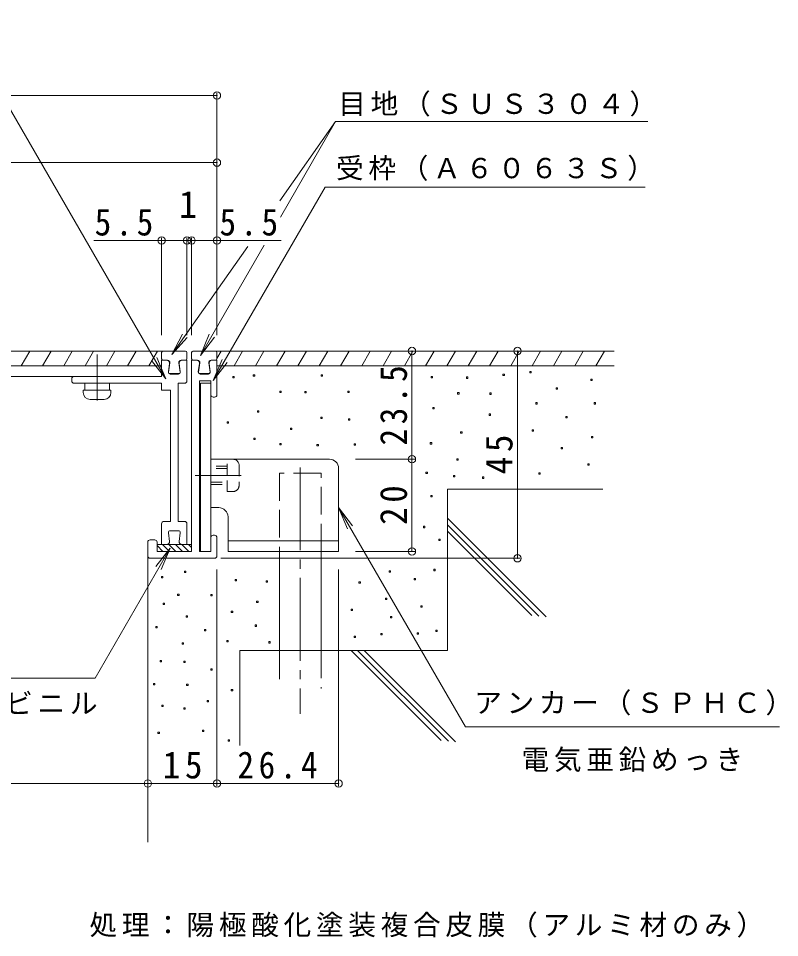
# Model space of a CAD drawing. Units: millimetres, scale not verified. Extents: x -349 to 362, y -274 to 203.
# Drawn here: x 196.4 to 361.6, y -11.2 to 188.3 of the extents above; entities that cross this region are included whole.
import ezdxf
from ezdxf.enums import TextEntityAlignment as Align

# ---------------------------------------------------------------- set-up
doc = ezdxf.new("R2010")
doc.units = ezdxf.units.MM
doc.header["$LTSCALE"] = 2
doc.header["$PDMODE"] = 32
doc.header["$PDSIZE"] = 1.6
for name, pattern in [('CHAIN1', [8, 5, -1, 1, -1]), ('CHAIN2', [12, 9, -1, 1, -1]), ('DASHED1', [1.8, 1.2, -0.6]), ('DASHED3', [4, 3, -1])]:
    doc.linetypes.add(name, pattern=pattern)
for name, color, linetype, lineweight in [('D-0', 7, 'Continuous', 9), ('D-1', 2, 'Continuous', 9), ('D-2', 3, 'Continuous', 9), ('D-4', 7, 'Continuous', 9), ('D-5', 7, 'Continuous', 9), ('D-6', 6, 'Continuous', 5)]:
    doc.layers.add(name, color=color, linetype=linetype, lineweight=lineweight)
doc.styles.add('ＭＳ ゴシック', font='')
doc.styles.get('ＭＳ ゴシック').set_extended_font_data('MS Gothic')

msp = doc.modelspace()

# ---------------------------------------------------------------- linework, layer by layer
at = {"layer": 'D-0'}
for points in [[(242.95, 110.296), (242.95, 110.596), (243.25, 110.596), (243.25, 110.296)], [(247.396, 110.651), (247.396, 110.952), (247.696, 110.952), (247.696, 110.651)], [(262.13, 110.651), (262.13, 110.952), (262.429, 110.952), (262.429, 110.651)], [(285.984, 110.301), (285.984, 110.601), (286.284, 110.601), (286.284, 110.301)], [(293.625, 110.176), (293.625, 110.476), (293.925, 110.476), (293.925, 110.176)], [(301.576, 110.8), (301.576, 111.1), (301.876, 111.1), (301.876, 110.8)], [(307.382, 111.353), (307.382, 111.653), (307.682, 111.653), (307.682, 111.353)], [(320.651, 109.682), (320.651, 109.982), (320.951, 109.982), (320.951, 109.682)], [(313.137, 107.822), (313.137, 108.122), (313.437, 108.122), (313.437, 107.822)], [(253.151, 107.12), (253.151, 107.42), (253.451, 107.42), (253.451, 107.12)], [(258.561, 107.051), (258.561, 107.351), (258.861, 107.351), (258.861, 107.051)], [(267.885, 107.12), (267.885, 107.42), (268.184, 107.42), (268.184, 107.12)], [(291.739, 106.769), (291.739, 107.069), (292.039, 107.069), (292.039, 106.769)], [(298.727, 106.7), (298.727, 107.001), (299.027, 107.001), (299.027, 106.7)], [(286.332, 103.543), (286.332, 103.843), (286.632, 103.843), (286.632, 103.543)], [(308.694, 104.595), (308.694, 104.896), (308.994, 104.896), (308.994, 104.595)], [(321.353, 104.596), (321.353, 104.896), (321.653, 104.896), (321.653, 104.596)], [(248.313, 102.798), (248.313, 103.098), (248.613, 103.098), (248.613, 102.798)], [(298.551, 102.14), (298.551, 102.44), (298.851, 102.44), (298.851, 102.14)], [(315.214, 101.614), (315.214, 101.914), (315.514, 101.914), (315.514, 101.614)], [(241.74, 100.435), (241.74, 100.735), (242.04, 100.735), (242.04, 100.435)], [(262.038, 101.438), (262.038, 101.738), (262.338, 101.738), (262.338, 101.438)], [(268.032, 101.088), (268.032, 101.388), (268.332, 101.388), (268.332, 101.088)], [(255.464, 99.075), (255.464, 99.375), (255.764, 99.375), (255.764, 99.075)], [(292.382, 98.281), (292.382, 98.581), (292.682, 98.581), (292.682, 98.281)], [(307.875, 98.701), (307.875, 99.001), (308.175, 99.001), (308.175, 98.701)], [(247.495, 96.903), (247.495, 97.203), (247.795, 97.203), (247.795, 96.903)], [(253.123, 95.738), (253.123, 96.038), (253.423, 96.038), (253.423, 95.738)], [(261.219, 95.544), (261.219, 95.844), (261.519, 95.844), (261.519, 95.544)], [(269.26, 95.65), (269.26, 95.95), (269.56, 95.95), (269.56, 95.65)], [(285.808, 95.918), (285.808, 96.218), (286.108, 96.218), (286.108, 95.918)], [(320.796, 97.229), (320.796, 97.529), (321.096, 97.529), (321.096, 97.229)], [(314.223, 94.866), (314.223, 95.166), (314.522, 95.166), (314.522, 94.866)], [(291.563, 92.387), (291.563, 92.687), (291.863, 92.687), (291.863, 92.387)], [(284.87, 89.512), (284.87, 89.812), (285.17, 89.812), (285.17, 89.512)], [(319.978, 91.334), (319.978, 91.634), (320.278, 91.634), (320.278, 91.334)], [(290.834, 88.81), (290.834, 89.11), (291.134, 89.11), (291.134, 88.81)], [(297.148, 88.459), (297.148, 88.759), (297.448, 88.759), (297.448, 88.459)], [(309.367, 89.395), (309.367, 89.695), (309.667, 89.695), (309.667, 89.395)], [(285.923, 84.425), (285.923, 84.725), (286.223, 84.725), (286.223, 84.425)], [(284.344, 77.76), (284.344, 78.06), (284.644, 78.06), (284.644, 77.76)], [(287.677, 74.954), (287.677, 75.254), (287.976, 75.254), (287.976, 74.954)], [(232.438, 68.027), (232.438, 68.327), (232.738, 68.327), (232.738, 68.027)], [(276.903, 68.069), (276.903, 68.369), (277.203, 68.369), (277.203, 68.069)], [(286.536, 68.42), (286.536, 68.72), (286.836, 68.72), (286.836, 68.42)], [(227.453, 66.863), (227.453, 67.163), (227.753, 67.163), (227.753, 66.863)], [(243.442, 66.211), (243.442, 66.511), (243.742, 66.511), (243.742, 66.211)], [(250.196, 65.927), (250.196, 66.227), (250.496, 66.227), (250.496, 65.927)], [(270.329, 65.706), (270.329, 66.006), (270.629, 66.006), (270.629, 65.706)], [(282.283, 66.447), (282.283, 66.747), (282.583, 66.747), (282.583, 66.447)], [(230.984, 63.02), (230.984, 63.32), (231.284, 63.32), (231.284, 63.02)], [(238.202, 62.936), (238.202, 63.236), (238.502, 63.236), (238.502, 62.936)], [(276.084, 62.174), (276.084, 62.475), (276.384, 62.475), (276.384, 62.174)], [(227.866, 61.053), (227.866, 61.353), (228.166, 61.353), (228.166, 61.053)], [(248.124, 61.492), (248.124, 61.792), (248.424, 61.792), (248.424, 61.492)], [(268.602, 59.782), (268.602, 60.082), (268.902, 60.082), (268.902, 59.782)], [(283.743, 60.527), (283.743, 60.827), (284.043, 60.827), (284.043, 60.527)], [(232.799, 58.351), (232.799, 58.651), (233.099, 58.651), (233.099, 58.351)], [(242.623, 59.334), (242.623, 59.634), (242.923, 59.634), (242.923, 59.334)], [(277.17, 58.164), (277.17, 58.464), (277.47, 58.464), (277.47, 58.164)], [(226.225, 55.988), (226.225, 56.288), (226.525, 56.288), (226.525, 55.988)], [(247.779, 56.339), (247.779, 56.639), (248.079, 56.639), (248.079, 56.339)], [(236.811, 55.353), (236.811, 55.653), (237.111, 55.653), (237.111, 55.353)], [(269.265, 53.916), (269.265, 54.216), (269.565, 54.216), (269.565, 53.916)], [(275.092, 54.52), (275.092, 54.82), (275.392, 54.82), (275.392, 54.52)], [(282.925, 54.632), (282.925, 54.932), (283.225, 54.932), (283.225, 54.632)], [(287.019, 55.221), (287.019, 55.521), (287.319, 55.521), (287.319, 55.221)], [(231.98, 52.457), (231.98, 52.757), (232.28, 52.757), (232.28, 52.457)], [(241.64, 52.948), (241.64, 53.248), (241.94, 53.248), (241.94, 52.948)], [(250.755, 52.722), (250.755, 53.022), (251.055, 53.022), (251.055, 52.722)], [(227.176, 48.616), (227.176, 48.916), (227.476, 48.916), (227.476, 48.616)], [(232.339, 48.512), (232.339, 48.812), (232.639, 48.812), (232.639, 48.512)], [(238.18, 46.8), (238.18, 47.1), (238.48, 47.1), (238.48, 46.8)], [(225.722, 43.61), (225.722, 43.91), (226.022, 43.91), (226.022, 43.61)], [(232.94, 43.525), (232.94, 43.825), (233.24, 43.825), (233.24, 43.525)], [(242.625, 42.307), (242.625, 42.607), (242.925, 42.607), (242.925, 42.307)], [(237.361, 39.923), (237.361, 40.223), (237.661, 40.223), (237.661, 39.923)], [(227.537, 38.941), (227.537, 39.241), (227.837, 39.241), (227.837, 38.941)], [(232.339, 38.339), (232.339, 38.639), (232.639, 38.639), (232.639, 38.339)], [(226.718, 33.046), (226.718, 33.346), (227.018, 33.346), (227.018, 33.046)], [(236.379, 33.537), (236.379, 33.837), (236.679, 33.837), (236.679, 33.537)], [(241.923, 31.433), (241.923, 31.733), (242.223, 31.733), (242.223, 31.433)]]:
    msp.add_lwpolyline(points, close=True, dxfattribs=at)
at = {"layer": 'D-1'}
for p, q in [((234.011, 115.808), (234.011, 114.408)), ((239.211, 116.108), (234.311, 116.108)), ((239.511, 115.808), (239.511, 114.408)), ((234.011, 114.108), (234.011, 72.608)), ((235.287, 114.108), (234.011, 114.108)), ((239.511, 114.108), (238.234, 114.108)), ((239.511, 106.608), (239.511, 114.108)), ((235.471, 111.561), (235.72, 113.429)), ((235.782, 113.54), (235.508, 111.549)), ((237.739, 113.54), (238.014, 111.549)), ((238.05, 111.561), (237.801, 113.429)), ((235.805, 111.208), (237.716, 111.208)), ((235.867, 111.108), (237.654, 111.108)), ((238.211, 109.608), (235.711, 109.608)), ((235.711, 109.608), (235.711, 72.608)), ((238.211, 109.108), (235.911, 109.108)), ((235.911, 109.108), (235.911, 72.608)), ((238.211, 72.608), (238.211, 109.608)), ((238.711, 106.108), (239.01, 106.108)), ((263.911, 92.608), (238.211, 92.608)), ((235.711, 90.608), (235.911, 90.808)), ((235.911, 90.608), (235.711, 90.608)), ((265.911, 90.608), (265.911, 72.608)), ((235.711, 87.608), (235.911, 87.608)), ((235.711, 87.608), (235.911, 87.408)), ((239.911, 82.108), (238.211, 82.108)), ((241.911, 80.108), (241.911, 72.608)), ((238.711, 76.108), (239.01, 76.108)), ((224.511, 71.608), (224.511, 74.608)), ((225.011, 75.108), (226.01, 75.108)), ((226.51, 74.608), (226.51, 72.608)), ((234.011, 74.108), (226.51, 74.108)), ((227.768, 72.608), (226.51, 73.866)), ((229.182, 72.608), (227.682, 74.108)), ((230.596, 72.608), (229.097, 74.108)), ((232.011, 72.608), (230.511, 74.108)), ((233.425, 72.608), (231.925, 74.108)), ((234.011, 73.437), (233.339, 74.108)), ((239.511, 71.608), (239.511, 75.608)), ((241.911, 74.908), (265.911, 74.908)), ((234.011, 72.608), (226.51, 72.608)), ((238.211, 72.608), (235.711, 72.608)), ((241.911, 72.608), (265.911, 72.608)), ((225.011, 71.108), (239.01, 71.108))]:
    msp.add_line(p, q, dxfattribs=at)
at = {"layer": 'D-1', "linetype": 'DASHED1'}
for p, q in [((241.711, 85.608), (241.711, 92.608)), ((241.711, 91.108), (238.211, 91.108)), ((241.711, 90.608), (238.211, 90.608)), ((244.31, 91.308), (244.31, 86.908)), ((238.211, 87.608), (241.711, 87.608)), ((238.211, 87.108), (241.711, 87.108)), ((243.01, 85.608), (241.711, 85.608))]:
    msp.add_line(p, q, dxfattribs=at)
at = {"layer": 'D-1', "linetype": 'CHAIN1'}
msp.add_line((234.765, 89.108), (245.172, 89.108), dxfattribs=at)
at = {"layer": 'D-1'}
for centre, radius, start, end in [((234.311, 115.808), 0.3, 90, 180), ((239.211, 115.808), 0.3, 0, 90), ((234.311, 114.408), 0.3, 180, 270), ((235.125, 113.508), 0.6, 352.40598, 90), ((235.287, 113.608), 0.5, 352.14566, 90), ((238.234, 113.608), 0.5, 90, 187.85434), ((238.396, 113.508), 0.6, 90, 187.5941), ((239.211, 114.408), 0.3, 270, 0), ((235.867, 111.508), 0.4, 172.40535, 270), ((235.805, 111.508), 0.3, 172.14566, 270), ((237.654, 111.508), 0.4, 270, 7.59465), ((237.716, 111.508), 0.3, 270, 7.85434), ((238.711, 106.608), 0.5, 180, 270), ((239.01, 106.608), 0.5, 270, 0), ((263.911, 90.608), 2, 0, 90), ((239.911, 80.108), 2, 0, 90), ((238.711, 75.608), 0.5, 90, 180), ((239.01, 75.608), 0.5, 0, 90), ((225.011, 74.608), 0.5, 90, 180), ((226.01, 74.608), 0.5, 0, 90), ((225.011, 71.608), 0.5, 180, 270), ((239.01, 71.608), 0.5, 270, 0)]:
    msp.add_arc(centre, radius, start, end, dxfattribs=at)
at = {"layer": 'D-1', "linetype": 'DASHED1'}
for centre, start, end in [((243.01, 91.308), 1.34737, 90.00069), ((243.01, 86.908), 269.99731, 0.00806)]:
    msp.add_arc(centre, 1.3, start, end, dxfattribs=at)
at = {"layer": 'D-2'}
for p, q in [((232.71, 116.108), (22.737, 116.108)), ((197.04, 112.908), (198.887, 116.108)), ((201.659, 112.908), (203.506, 116.108)), ((206.277, 112.908), (208.125, 116.108)), ((210.896, 112.908), (212.744, 116.108)), ((215.515, 112.908), (217.363, 116.108)), ((220.134, 112.908), (221.981, 116.108)), ((224.753, 112.908), (226.6, 116.108)), ((227.51, 114.408), (227.51, 115.808)), ((233.01, 115.808), (233.01, 114.408)), ((227.51, 114.108), (227.51, 110.608)), ((228.787, 114.108), (227.51, 114.108)), ((231.734, 114.108), (233.01, 114.108)), ((233.01, 109.608), (233.01, 114.108)), ((227.51, 112.908), (165.51, 112.908)), ((228.971, 111.561), (229.22, 113.429)), ((229.282, 113.54), (229.008, 111.549)), ((231.239, 113.54), (231.513, 111.549)), ((231.55, 111.561), (231.301, 113.429)), ((227.51, 110.608), (165.51, 110.608)), ((208.011, 109.608), (208.011, 110.108)), ((229.305, 111.208), (231.216, 111.208)), ((229.367, 111.108), (231.153, 111.108)), ((227.51, 109.108), (208.511, 109.108)), ((210.81, 107.608), (210.81, 109.108)), ((216.211, 107.608), (216.211, 109.108)), ((227.51, 109.108), (227.51, 107.608)), ((231.11, 79.108), (231.11, 109.108)), ((232.51, 109.108), (231.11, 109.108)), ((210.51, 107.108), (210.51, 107.608)), ((212.011, 105.608), (215.011, 105.608)), ((227.51, 78.608), (227.51, 74.108)), ((228.011, 79.108), (229.41, 79.108)), ((232.51, 79.108), (231.11, 79.108)), ((233.01, 78.608), (233.01, 74.108)), ((228.971, 76.655), (229.22, 74.788)), ((229.367, 77.108), (231.153, 77.108)), ((231.55, 76.655), (231.301, 74.788)), ((228.625, 74.108), (227.51, 74.108)), ((233.01, 74.108), (231.896, 74.108))]:
    msp.add_line(p, q, dxfattribs=at)
at = {"layer": 'D-2', "linetype": 'CHAIN1'}
msp.add_line((213.51, 115.332), (213.51, 103.98), dxfattribs=at)
at = {"layer": 'D-2'}
for points in [[(216.51, 107.108), (216.51, 107.608), (210.51, 107.608)], [(229.41, 79.108), (229.41, 107.608), (227.51, 107.608)]]:
    msp.add_lwpolyline(points, dxfattribs=at)
for centre, radius, start, end in [((227.81, 115.808), 0.3, 90, 180), ((232.71, 115.808), 0.3, 0, 90), ((227.81, 114.408), 0.3, 180, 270), ((228.625, 113.508), 0.6, 352.40482, 90), ((228.787, 113.608), 0.5, 352.14566, 90), ((231.734, 113.608), 0.5, 90, 187.85434), ((231.896, 113.508), 0.6, 90, 187.59523), ((232.71, 114.408), 0.3, 270, 0), ((208.511, 110.108), 0.5, 90, 180), ((229.367, 111.508), 0.4, 172.407, 270), ((229.305, 111.508), 0.3, 172.14566, 270), ((231.153, 111.508), 0.4, 270, 7.59288), ((231.216, 111.508), 0.3, 270, 7.85434), ((208.511, 109.608), 0.5, 180, 270), ((232.51, 109.608), 0.5, 270, 0), ((212.011, 107.108), 1.5, 180, 270), ((215.011, 107.108), 1.5, 270, 0), ((228.011, 78.608), 0.5, 90, 180), ((232.51, 78.608), 0.5, 0, 90), ((229.367, 76.708), 0.4, 90, 187.59476), ((231.153, 76.708), 0.4, 352.40535, 90), ((228.625, 74.708), 0.6, 270, 7.59518), ((231.896, 74.708), 0.6, 172.40477, 270)]:
    msp.add_arc(centre, radius, start, end, dxfattribs=at)
at = {"layer": 'D-4'}
for p, q in [((239.511, 119.582), (239.511, 172.162)), ((41.974, 171.562), (239.511, 171.562)), ((139.511, 157.002), (239.511, 157.002)), ((212.819, 140.094), (253.454, 140.094)), ((227.511, 119.582), (227.511, 140.694)), ((233.011, 119.582), (233.011, 140.694)), ((234.011, 119.582), (234.011, 140.694)), ((281.826, 72.608), (281.826, 116.108)), ((304.728, 71.108), (304.728, 116.108)), ((269.546, 92.608), (282.426, 92.608)), ((269.546, 72.608), (282.426, 72.608)), ((240.339, 71.108), (305.328, 71.108)), ((239.511, 68.648), (239.511, 21.638)), ((265.911, 68.648), (265.911, 21.638)), ((41.974, 22.238), (265.911, 22.238))]:
    msp.add_line(p, q, dxfattribs=at)
for p in [(239.511, 171.562), (239.511, 157.002), (227.511, 140.094), (233.011, 140.094), (234.011, 140.094), (239.511, 140.094), (281.826, 116.108), (304.728, 116.108), (281.826, 92.608), (281.826, 72.608), (304.728, 71.108), (224.511, 22.238), (239.511, 22.238), (265.911, 22.238)]:
    msp.add_point(p, dxfattribs=at)
at = {"layer": 'D-5'}
for p, q in [((228.391, 110.073), (183.221, 188.31)), ((265.249, 165.929), (253.147, 148.711)), ((265.249, 165.929), (253.275, 145.19)), ((265.249, 165.929), (333.024, 165.929)), ((262.957, 151.673), (238.708, 109.673)), ((262.957, 151.673), (332.458, 151.673)), ((249.734, 139.056), (235.927, 115.142)), ((235.927, 115.142), (237.84, 119.761)), ((229.696, 115.343), (233.08, 119.024)), ((235.927, 115.142), (238.971, 119.109)), ((228.391, 110.073), (225.347, 114.039)), ((228.391, 110.073), (226.478, 114.692)), ((238.708, 109.673), (240.622, 114.293)), ((238.708, 109.673), (241.752, 113.64)), ((265.911, 82.147), (267.824, 77.528)), ((229.326, 73.288), (213.052, 45.1)), ((229.326, 73.288), (226.282, 69.322)), ((229.326, 73.288), (227.413, 68.669)), ((213.052, 45.1), (150.875, 45.1)), ((293.418, 34.503), (361.594, 34.503))]:
    msp.add_line(p, q, dxfattribs=at)
for points in [[(246.191, 138.813), (229.696, 115.343), (232.012, 119.774)], [(293.418, 34.503), (265.911, 82.147), (268.954, 78.18)]]:
    msp.add_lwpolyline(points, dxfattribs=at)
at = {"layer": 'D-6'}
for p, q in [((239.211, 116.108), (325.717, 116.108)), ((239.51, 114.47), (240.456, 116.108)), ((243.228, 112.908), (245.075, 116.108)), ((247.846, 112.908), (249.694, 116.108)), ((252.465, 112.908), (254.313, 116.108)), ((257.084, 112.908), (258.932, 116.108)), ((261.703, 112.908), (263.55, 116.108)), ((266.322, 112.908), (268.169, 116.108)), ((270.94, 112.908), (272.788, 116.108)), ((275.559, 112.908), (277.407, 116.108)), ((280.178, 112.908), (282.026, 116.108)), ((284.797, 112.908), (286.644, 116.108)), ((289.416, 112.908), (291.263, 116.108)), ((294.034, 112.908), (295.882, 116.108)), ((298.653, 112.908), (300.501, 116.108)), ((303.272, 112.908), (305.12, 116.108)), ((307.891, 112.908), (309.738, 116.108)), ((312.51, 112.908), (314.357, 116.108)), ((317.128, 112.908), (318.976, 116.108)), ((321.747, 112.908), (323.595, 116.108)), ((239.51, 112.908), (325.717, 112.908)), ((289.511, 86.108), (323.271, 86.108)), ((289.511, 86.108), (289.511, 51.108)), ((289.511, 79.804), (310.943, 58.372)), ((289.511, 78.39), (309.377, 58.524)), ((289.511, 76.976), (307.811, 58.675)), ((253.098, 72.608), (253.098, 50.842)), ((262.098, 72.608), (262.098, 50.842)), ((224.511, 71.608), (224.511, 9.486)), ((244.511, 51.108), (244.511, 30.44)), ((244.511, 51.108), (289.511, 51.108)), ((268.617, 51.108), (288.156, 31.569)), ((270.031, 51.108), (289.722, 31.417)), ((271.445, 51.108), (291.288, 31.265))]:
    msp.add_line(p, q, dxfattribs=at)
at = {"layer": 'D-6', "linetype": 'CHAIN2'}
msp.add_line((257.598, 90.856), (257.598, 37.361), dxfattribs=at)
at = {"layer": 'D-6', "linetype": 'DASHED3'}
for p, q in [((262.098, 89.608), (253.098, 89.608)), ((253.098, 89.608), (253.098, 72.608)), ((262.098, 72.608), (262.098, 89.608)), ((253.098, 50.842), (253.098, 42.86)), ((262.098, 51.108), (262.098, 42.86))]:
    msp.add_line(p, q, dxfattribs=at)

# ---------------------------------------------------------------- texts
at = {"layer": 'D-4', "color": 2, "style": 'ＭＳ ゴシック'}
msp.add_text('1', height=5.865, dxfattribs=at).set_placement((231.246, 143.242), align=Align.BOTTOM_LEFT)
at = {"layer": 'D-4', "color": 2, "char_height": 5.865, "attachment_point": 7, "style": 'ＭＳ ゴシック'}
for s, insert in [('\\T1.27;\\W0.9;5.5', (212.982, 141.094)), ('\\T1.27;\\W0.9;5.5', (240.072, 141.094)), ('\\T1.27;\\W0.95;15', (227.761, 23.238)), ('\\T1.28;\\W0.9;26.4', (243.961, 23.238))]:
    msp.add_mtext(s, dxfattribs=dict(at, insert=insert))
at = {"layer": 'D-4', "color": 2, "char_height": 5.865, "attachment_point": 7, "rotation": 90, "style": 'ＭＳ ゴシック'}
for s, insert in [('\\T1.28;\\W0.9;23.5', (280.826, 95.608)), ('\\T1.27;\\W0.95;45', (303.728, 89.358)), ('\\T1.27;\\W0.95;20', (280.826, 78.358))]:
    msp.add_mtext(s, dxfattribs=dict(at, insert=insert))
at = {"layer": 'D-4', "insert": (211.846, -11.227), "char_height": 4.399, "attachment_point": 7, "style": 'ＭＳ ゴシック'}
msp.add_mtext('\\T1.17;処理：陽極酸化塗装複合皮膜（アルミ材のみ）', dxfattribs=at)
at = {"layer": 'D-5', "char_height": 4.399, "attachment_point": 7, "style": 'ＭＳ ゴシック'}
for s, insert in [('\\T1.17;目地（ＳＵＳ３０４）', (265.841, 166.998)), ('\\T1.17;受枠（Ａ６０６３Ｓ）', (265.35, 153.038)), ('\\T1.17;軟質ポリ塩化ビニル', (151.443, 36.926)), ('\\T1.17;アンカー（ＳＰＨＣ）', (295.344, 36.987)), ('\\T1.17;電気亜鉛めっき', (305.586, 24.697))]:
    msp.add_mtext(s, dxfattribs=dict(at, insert=insert))

doc.saveas('drawing.dxf')
